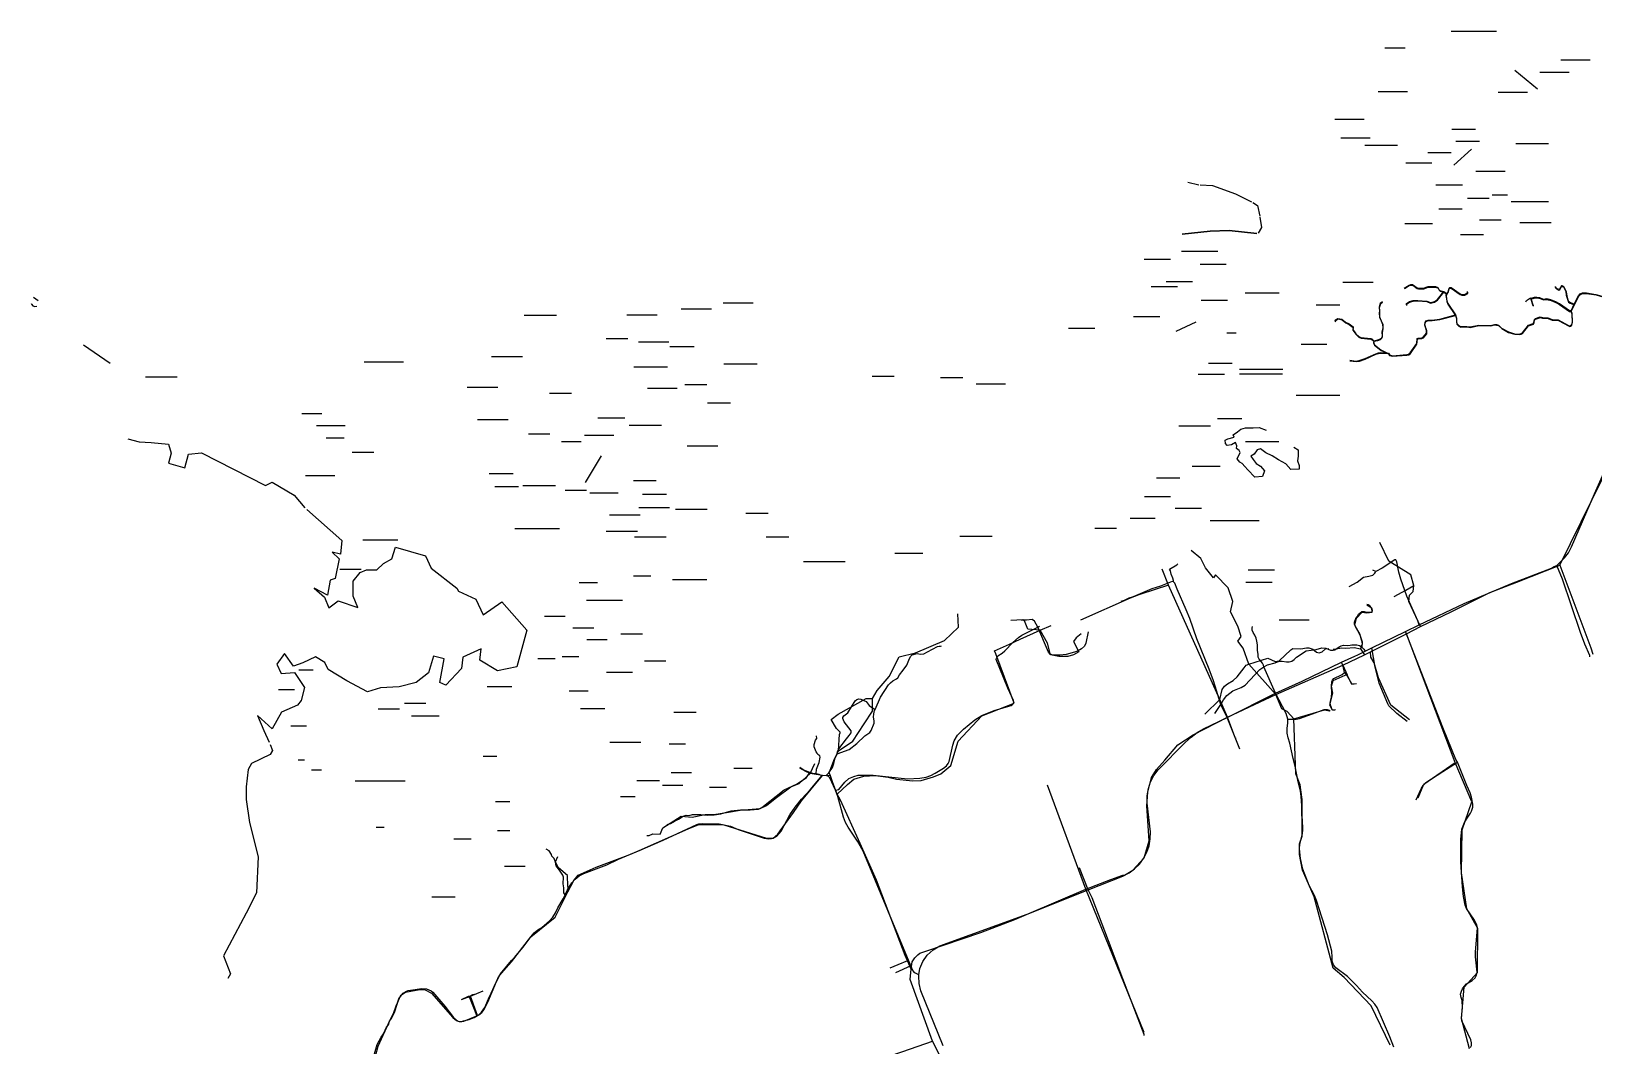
# Model space of a CAD drawing. Extents: x 705356 to 744726, y 4888607 to 4948520.
# Drawn here: x 721499 to 732440, y 4933198 to 4940304 of the extents above; entities that cross this region are included whole.
import ezdxf

# ---------------------------------------------------------------- set-up
doc = ezdxf.new("R2010")
doc.units = 0
doc.layers.add('Archive County', color=7, linetype='Continuous')
doc.layers.add('County Data', color=7, linetype='Continuous')

msp = doc.modelspace()

# ---------------------------------------------------------------- linework, layer by layer
at = {"layer": 'Archive County'}
for p, q in [((731442, 4940304), (731759, 4940304)), ((730976, 4940187), (731120, 4940187)), ((732210, 4940104), (732415, 4940104)), ((731887, 4940031), (732046, 4939901)), ((732062, 4940017), (732268, 4940017)), ((730930, 4939881), (731136, 4939881)), ((731770, 4939878), (731976, 4939878)), ((730627, 4939688), (730832, 4939688)), ((730669, 4939557), (730875, 4939557)), ((731445, 4939618), (731611, 4939618)), ((731475, 4939535), (731641, 4939535)), ((731894, 4939518), (732122, 4939518)), ((730838, 4939507), (731066, 4939507)), ((731278, 4939455), (731442, 4939455)), ((731460, 4939367), (731584, 4939477)), ((731124, 4939382), (731305, 4939382)), ((731614, 4939325), (731820, 4939325)), ((729598, 4939247), (729675, 4939229)), ((731335, 4939227), (731522, 4939227)), ((731555, 4939134), (731708, 4939134)), ((731835, 4939155), (731729, 4939155)), ((731861, 4939112), (732122, 4939112)), ((731354, 4939059), (731518, 4939059)), ((731791, 4938980), (731640, 4938980)), ((731118, 4938957), (731310, 4938957)), ((731506, 4938880), (731667, 4938880)), ((731923, 4938964), (732142, 4938964)), ((729553, 4938764), (729807, 4938764)), ((729292, 4938707), (729477, 4938707)), ((729683, 4938672), (729867, 4938672)), ((729446, 4938551), (729631, 4938551)), ((730682, 4938546), (730895, 4938546)), ((721514, 4938441), (721547, 4938419)), ((730000, 4938471), (730238, 4938471)), ((724951, 4938316), (725176, 4938316)), ((725881, 4938316), (725669, 4938316)), ((726261, 4938357), (726049, 4938357)), ((726555, 4938400), (726343, 4938400)), ((729692, 4938420), (729876, 4938420)), ((730496, 4938388), (730661, 4938388)), ((728761, 4938224), (728946, 4938224)), ((729217, 4938306), (729401, 4938306)), ((729517, 4938203), (729656, 4938269)), ((721865, 4938108), (722051, 4937980)), ((725676, 4938149), (725524, 4938149)), ((725964, 4938127), (725751, 4938127)), ((725970, 4938095), (726141, 4938095)), ((730392, 4938112), (730570, 4938112)), ((723829, 4937988), (724106, 4937988)), ((724722, 4938026), (724939, 4938026)), ((722298, 4937883), (722521, 4937883)), ((725953, 4937951), (725719, 4937951)), ((726348, 4937974), (726583, 4937974)), ((727542, 4937885), (727386, 4937885)), ((728022, 4937877), (727866, 4937877)), ((729670, 4937903), (729854, 4937903)), ((729907, 4937977), (729742, 4937977)), ((729959, 4937904), (730261, 4937904)), ((729960, 4937937), (730262, 4937937)), ((724550, 4937810), (724765, 4937810)), ((725127, 4937768), (725282, 4937768)), ((725813, 4937803), (726022, 4937803)), ((726076, 4937829), (726229, 4937829)), ((728115, 4937835), (728321, 4937835)), ((726396, 4937698), (726234, 4937698)), ((730356, 4937755), (730663, 4937755)), ((723534, 4937624), (723393, 4937624)), ((724624, 4937584), (724839, 4937584)), ((725465, 4937597), (725656, 4937597)), ((729805, 4937592), (729976, 4937592)), ((723496, 4937542), (723698, 4937542)), ((723691, 4937453), (723563, 4937453)), ((725129, 4937482), (724981, 4937482)), ((725372, 4937474), (725579, 4937474)), ((725911, 4937543), (725686, 4937543)), ((729756, 4937538), (729535, 4937538)), ((723746, 4937355), (723898, 4937355)), ((725349, 4937428), (725212, 4937428)), ((725379, 4937143), (725491, 4937329)), ((726306, 4937398), (726092, 4937398)), ((730002, 4937431), (730234, 4937431)), ((729627, 4937257), (729823, 4937257)), ((723625, 4937189), (723420, 4937189)), ((724706, 4937207), (724873, 4937207)), ((724910, 4937114), (724746, 4937114)), ((724942, 4937122), (725170, 4937122)), ((725875, 4937155), (725715, 4937155)), ((729542, 4937173), (729379, 4937173)), ((725386, 4937086), (725238, 4937086)), ((725609, 4937068), (725411, 4937068)), ((725946, 4937059), (725778, 4937059)), ((729293, 4937046), (729477, 4937046)), ((725763, 4936914), (725547, 4936914)), ((725967, 4936965), (725754, 4936965)), ((726231, 4936953), (726010, 4936953)), ((726660, 4936925), (726502, 4936925)), ((729509, 4936964), (729693, 4936964)), ((725197, 4936818), (724886, 4936818)), ((725743, 4936800), (725524, 4936800)), ((729099, 4936821), (728946, 4936821)), ((729368, 4936890), (729194, 4936890)), ((729754, 4936878), (730096, 4936878)), ((724065, 4936739), (723821, 4936739)), ((725944, 4936760), (725723, 4936760)), ((726803, 4936760), (726645, 4936760)), ((728000, 4936768), (728228, 4936768)), ((727198, 4936588), (726907, 4936588)), ((727743, 4936647), (727546, 4936647)), ((723659, 4936537), (723810, 4936537)), ((725837, 4936486), (725717, 4936486)), ((726230, 4936462), (725990, 4936462)), ((729462, 4936423), (729417, 4936537)), ((730020, 4936531), (730204, 4936531)), ((725336, 4936442), (725463, 4936442)), ((729822, 4935623), (729462, 4936423)), ((730003, 4936444), (730187, 4936444)), ((725386, 4936318), (725639, 4936318)), ((725093, 4936208), (725237, 4936208)), ((725292, 4936126), (725437, 4936126)), ((728564, 4936109), (728640, 4936141)), ((730237, 4936181), (730447, 4936181)), ((731128, 4936084), (731227, 4936134)), ((725389, 4936044), (725532, 4936044)), ((725778, 4936081), (725627, 4936081)), ((731469, 4935181), (731128, 4936084)), ((725047, 4935910), (725168, 4935910)), ((725217, 4935924), (725332, 4935924)), ((730682, 4935864), (730835, 4935935)), ((730807, 4935978), (730835, 4935935)), ((723373, 4935830), (723473, 4935830)), ((725709, 4935812), (725526, 4935812)), ((725942, 4935891), (725792, 4935891)), ((730214, 4935658), (730024, 4935871)), ((730214, 4935658), (730682, 4935864)), ((730682, 4935864), (730714, 4935795)), ((723229, 4935694), (723343, 4935694)), ((724864, 4935713), (724691, 4935713)), ((724112, 4935597), (724262, 4935597)), ((725265, 4935685), (725399, 4935685)), ((729875, 4935499), (729822, 4935623)), ((729875, 4935499), (730214, 4935658)), ((723929, 4935557), (724077, 4935557)), ((724161, 4935509), (724354, 4935509)), ((725344, 4935561), (725514, 4935561)), ((725998, 4935535), (726154, 4935535)), ((723316, 4935439), (723427, 4935439)), ((725550, 4935325), (725768, 4935325)), ((725965, 4935313), (726079, 4935313)), ((724664, 4935227), (724758, 4935227)), ((726419, 4935142), (726547, 4935142)), ((726952, 4935104), (726985, 4935176)), ((723766, 4935053), (724117, 4935053)), ((725740, 4935056), (725899, 4935056)), ((725980, 4935113), (726121, 4935113)), ((727095, 4935088), (727040, 4935091)), ((725624, 4934945), (725727, 4934945)), ((726366, 4935007), (726248, 4935007)), ((728884, 4934294), (728616, 4935023)), ((724749, 4934908), (724850, 4934908)), ((723915, 4934730), (723971, 4934730)), ((724763, 4934705), (724850, 4934705)), ((724457, 4934648), (724580, 4934648)), ((724813, 4934456), (724958, 4934456)), ((729291, 4933290), (728884, 4934294)), ((724303, 4934242), (724467, 4934242)), ((724512, 4933521), (724575, 4933546)), ((724624, 4933411), (724575, 4933546))]:
    msp.add_line(p, q, dxfattribs=at)
for points in [[(729684, 4939227), (729771, 4939224), (729931, 4939166), (730043, 4939110)], [(730052, 4939105), (730085, 4939083), (730101, 4939008)], [(730101, 4939002), (730113, 4938929), (730091, 4938890)], [(730080, 4938887), (729887, 4938909), (729753, 4938904), (729559, 4938882)], [(731114, 4938501), (731148, 4938522), (731160, 4938526), (731172, 4938525), (731204, 4938503), (731213, 4938500), (731249, 4938500), (731281, 4938512), (731333, 4938512), (731350, 4938505), (731357, 4938490), (731364, 4938484), (731390, 4938476)], [(731130, 4938383), (731130, 4938394), (731150, 4938407), (731176, 4938413), (731208, 4938415), (731272, 4938410), (731297, 4938400), (731325, 4938407), (731346, 4938421), (731390, 4938476)], [(731390, 4938476), (731410, 4938463)], [(731410, 4938463), (731406, 4938450), (731412, 4938411), (731418, 4938392), (731472, 4938313)], [(731410, 4938463), (731421, 4938474), (731428, 4938500), (731433, 4938505), (731442, 4938504), (731505, 4938460), (731517, 4938456), (731537, 4938456), (731558, 4938468), (731558, 4938476)], [(731965, 4938408), (731968, 4938417), (731996, 4938436), (732000, 4938427)], [(732000, 4938427), (732023, 4938435), (732043, 4938436), (732064, 4938433), (732089, 4938422), (732112, 4938426), (732141, 4938418), (732175, 4938404), (732201, 4938390), (732271, 4938341), (732282, 4938342)], [(732000, 4938427), (732014, 4938384), (732019, 4938380)], [(732169, 4938507), (732176, 4938507), (732181, 4938497), (732196, 4938491), (732202, 4938494), (732214, 4938516), (732220, 4938517), (732230, 4938513), (732247, 4938478), (732251, 4938448), (732264, 4938407), (732274, 4938399), (732304, 4938388)], [(732304, 4938388), (732334, 4938447), (732346, 4938461), (732362, 4938467), (732390, 4938468), (732456, 4938457), (732566, 4938426), (732580, 4938414), (732599, 4938385), (732627, 4938371), (732649, 4938369), (732680, 4938358), (732705, 4938357), (732733, 4938362), (732764, 4938373), (732820, 4938405), (732828, 4938416), (732843, 4938463), (732850, 4938507), (732858, 4938521)], [(730902, 4938132), (730929, 4938138), (730947, 4938145), (730957, 4938153), (730961, 4938164), (730960, 4938191), (730966, 4938222), (730965, 4938247), (730943, 4938298), (730941, 4938328), (730943, 4938341), (730940, 4938369), (730948, 4938397), (730961, 4938407)], [(730993, 4938048), (731003, 4938044), (731010, 4938033), (731031, 4938027), (731131, 4938035), (731144, 4938038), (731156, 4938047), (731201, 4938112), (731205, 4938148), (731212, 4938151), (731236, 4938152), (731247, 4938157), (731270, 4938184), (731270, 4938205), (731258, 4938246), (731260, 4938261), (731266, 4938271), (731281, 4938277), (731308, 4938277), (731363, 4938284), (731472, 4938313)], [(731472, 4938313), (731479, 4938291), (731479, 4938267), (731482, 4938253), (731496, 4938239), (731509, 4938232), (731553, 4938233), (731575, 4938229), (731636, 4938242), (731719, 4938240), (731745, 4938247), (731760, 4938246), (731773, 4938242), (731796, 4938221), (731844, 4938194), (731887, 4938181), (731917, 4938179), (731932, 4938182), (731941, 4938187), (731983, 4938241), (732017, 4938252), (732022, 4938262), (732026, 4938280), (732032, 4938288), (732066, 4938300), (732082, 4938295), (732120, 4938293), (732149, 4938281), (732192, 4938279), (732263, 4938240), (732272, 4938237), (732277, 4938238), (732287, 4938246), (732292, 4938265), (732289, 4938323), (732282, 4938342)], [(732282, 4938342), (732304, 4938388)], [(730633, 4938269), (730629, 4938273), (730632, 4938279), (730650, 4938289), (730678, 4938283), (730703, 4938262), (730728, 4938251), (730756, 4938229), (730754, 4938211), (730775, 4938181), (730796, 4938161), (730811, 4938155), (730879, 4938148), (730886, 4938145), (730902, 4938132)], [(730902, 4938132), (730898, 4938119), (730905, 4938104), (730951, 4938068), (730993, 4938048)], [(730733, 4937995), (730776, 4937990), (730799, 4937993), (730840, 4938007), (730915, 4938041), (730933, 4938047), (730950, 4938049), (730993, 4938048)], [(732196, 4936565), (732202, 4936565), (732575, 4937323), (732627, 4937413), (732679, 4937479), (733322, 4937743)], [(722175, 4937449), (722255, 4937428), (722338, 4937423), (722459, 4937412), (722479, 4937348), (722460, 4937278), (722573, 4937245), (722599, 4937341), (722690, 4937350), (723139, 4937122), (723185, 4937146), (723340, 4937054), (723415, 4936965)], [(723429, 4936953), (723674, 4936737), (723664, 4936642), (723607, 4936655), (723656, 4936608), (723628, 4936470), (723591, 4936459), (723573, 4936354), (723480, 4936402), (723552, 4936341), (723583, 4936265), (723648, 4936315), (723786, 4936267), (723754, 4936348), (723753, 4936453), (723802, 4936512), (723846, 4936532), (723918, 4936532), (723965, 4936577), (724023, 4936609), (724050, 4936691), (724259, 4936630), (724299, 4936544), (724479, 4936402), (724490, 4936382), (724613, 4936326), (724664, 4936216), (724795, 4936308), (724970, 4936109), (724900, 4935851), (724764, 4935823), (724641, 4935898), (724649, 4935977), (724521, 4935920), (724511, 4935841), (724401, 4935724), (724360, 4935742), (724390, 4935909), (724315, 4935927), (724281, 4935809), (724193, 4935742), (724075, 4935712), (723944, 4935706), (723853, 4935676), (723708, 4935753), (723579, 4935834), (723555, 4935883), (723488, 4935921), (723400, 4935880), (723334, 4935857), (723271, 4935945), (723219, 4935871), (723249, 4935805), (723343, 4935812), (723413, 4935708), (723389, 4935617), (723364, 4935583), (723250, 4935535), (723185, 4935418), (723083, 4935512), (723128, 4935406), (723164, 4935325)], [(731181, 4936421), (731158, 4936497), (731005, 4936593), (730942, 4936723)], [(730024, 4935871), (729984, 4935983), (729947, 4936032), (729972, 4936064), (729947, 4936138), (729896, 4936237), (729912, 4936310), (729881, 4936406), (729791, 4936497), (729777, 4936476), (729721, 4936545), (729688, 4936612), (729621, 4936666)], [(731227, 4936134), (731441, 4936237), (731712, 4936372), (731902, 4936444), (732202, 4936565)], [(732202, 4936565), (732419, 4935986), (732433, 4935941)], [(729462, 4936423), (729369, 4936394), (729255, 4936356), (729193, 4936332), (728846, 4936180)], [(731042, 4936345), (731123, 4936390), (731181, 4936421)], [(731227, 4936134), (731145, 4936309), (731150, 4936353), (731175, 4936379), (731181, 4936421)], [(730807, 4935978), (730819, 4935995), (730820, 4936024), (730805, 4936074), (730766, 4936144), (730778, 4936193), (730818, 4936236), (730850, 4936231), (730889, 4936235), (730887, 4936263), (730851, 4936285)], [(727390, 4935631), (727421, 4935686), (727505, 4935784), (727576, 4935923), (727691, 4935949), (727893, 4936037), (727992, 4936130), (727988, 4936223)], [(728564, 4936109), (728476, 4936117), (728453, 4936174), (728442, 4936181), (728358, 4936177)], [(727142, 4934961), (727214, 4935029), (727258, 4935065), (727329, 4935087), (727408, 4935090), (727446, 4935087), (727498, 4935079), (727558, 4935065), (727671, 4935053), (727730, 4935057), (727817, 4935081), (727868, 4935103), (727939, 4935160), (727989, 4935332), (728154, 4935509), (728382, 4935597), (728252, 4935942), (728243, 4935964), (728348, 4936012), (728424, 4936046), (728564, 4936109)], [(728850, 4936084), (728815, 4936056), (728798, 4936030), (728834, 4935958), (728797, 4935937), (728758, 4935925), (728694, 4935925), (728637, 4935936), (728615, 4936018), (728564, 4936109)], [(730876, 4935958), (731128, 4936084)], [(730024, 4935871), (730158, 4935913), (730209, 4935890), (730237, 4935894), (730319, 4935970), (730333, 4935980), (730389, 4935979), (730429, 4935986), (730445, 4935984), (730472, 4935975), (730498, 4935955), (730518, 4935949), (730539, 4935958), (730561, 4935977), (730586, 4935981)], [(730616, 4935976), (730620, 4935976), (730676, 4935984), (730703, 4935982), (730763, 4935988), (730807, 4935978)], [(730835, 4935935), (730849, 4935942), (730876, 4935958)], [(731149, 4935480), (731019, 4935584), (730933, 4935774), (730902, 4935881), (730879, 4935919), (730876, 4935958)], [(729822, 4935623), (729839, 4935693), (729854, 4935716), (729876, 4935732), (729915, 4935756), (729944, 4935782), (729992, 4935846), (730005, 4935863), (730024, 4935871)], [(730629, 4935550), (730610, 4935548), (730591, 4935584), (730612, 4935668), (730604, 4935716), (730615, 4935757), (730699, 4935794), (730714, 4935795)], [(730779, 4935732), (730746, 4935728), (730714, 4935795)], [(727152, 4935263), (727159, 4935381), (727160, 4935383), (727161, 4935385), (727162, 4935388), (727162, 4935390), (727162, 4935393), (727162, 4935395), (727161, 4935397), (727159, 4935399), (727157, 4935402), (727138, 4935420), (727100, 4935483), (727148, 4935521), (727345, 4935631), (727390, 4935631)], [(727152, 4935263), (727251, 4935331), (727330, 4935454), (727390, 4935542), (727390, 4935631)], [(729716, 4935521), (729822, 4935623)], [(730339, 4935489), (730294, 4935539), (730255, 4935558), (730214, 4935658)], [(728884, 4934294), (729059, 4934362), (729143, 4934393), (729154, 4934393), (729212, 4934429), (729292, 4934515), (729327, 4934634), (729311, 4934878), (729318, 4934974), (729343, 4935076), (729378, 4935132), (729437, 4935198), (729528, 4935305), (729635, 4935375), (729875, 4935499)], [(729931, 4935355), (729932, 4935351), (729875, 4935499)], [(730339, 4935489), (730554, 4935550), (730589, 4935545)], [(731015, 4933201), (730881, 4933477), (730692, 4933677), (730616, 4933742), (730483, 4934242), (730400, 4934429), (730379, 4934537), (730379, 4934612), (730399, 4934667), (730397, 4934922), (730385, 4935025), (730353, 4935102), (730352, 4935166), (730339, 4935489)], [(723171, 4935309), (723188, 4935267), (723171, 4935237), (723041, 4935174), (723017, 4935132), (723003, 4935011), (723003, 4934922), (723028, 4934761), (723088, 4934522), (723076, 4934270), (723004, 4934126), (722844, 4933829), (722893, 4933701), (722876, 4933668)], [(727095, 4935088), (727086, 4935109), (727124, 4935207), (727152, 4935263)], [(726952, 4935104), (726922, 4935120), (726880, 4935143)], [(731211, 4934934), (731251, 4935031), (731469, 4935181)], [(731571, 4933177), (731515, 4933389), (731533, 4933609), (731625, 4933710), (731628, 4934019), (731551, 4934156), (731514, 4934410), (731518, 4934711), (731587, 4934906), (731469, 4935181)], [(725256, 4934277), (725297, 4934356), (725328, 4934392), (725454, 4934449), (725679, 4934532), (725755, 4934565), (726099, 4934718), (726169, 4934745), (726221, 4934747), (726348, 4934746), (726647, 4934651), (726695, 4934653), (726727, 4934679), (726744, 4934704), (726837, 4934831), (726892, 4934913), (727040, 4935091)], [(725810, 4934671), (725825, 4934670), (725851, 4934683), (725902, 4934679), (725922, 4934725), (726050, 4934806), (726127, 4934800), (726218, 4934818), (726279, 4934817), (726381, 4934835), (726463, 4934849), (726602, 4934860), (726647, 4934880), (726718, 4934936), (726817, 4935011), (726875, 4935036), (726952, 4935104)], [(727040, 4935091), (726980, 4935101), (726952, 4935104)], [(727142, 4934961), (727112, 4935040), (727095, 4935088)], [(727635, 4933794), (727619, 4933831), (727417, 4934357), (727302, 4934614), (727166, 4934918), (727142, 4934961)], [(725256, 4934277), (725258, 4934308), (725256, 4934316), (725253, 4934391), (725190, 4934444), (725170, 4934486), (725186, 4934524)], [(724624, 4933411), (724636, 4933417), (724651, 4933434), (724675, 4933466), (724701, 4933526), (724719, 4933566), (724740, 4933612), (724756, 4933647), (724767, 4933669), (724781, 4933693), (724808, 4933726), (724861, 4933785), (724997, 4933960), (725168, 4934099), (725256, 4934277)], [(727660, 4933734), (727668, 4933787), (727687, 4933813), (727708, 4933835), (727720, 4933847), (727763, 4933861), (728149, 4933991), (728386, 4934082), (728483, 4934125), (728884, 4934294)], [(727635, 4933794), (727566, 4933764), (727511, 4933742)], [(727660, 4933734), (727635, 4933794)], [(727809, 4933230), (727653, 4933661), (727660, 4933734)], [(723912, 4933134), (723927, 4933196), (724001, 4933355), (724037, 4933431), (724054, 4933478), (724086, 4933553), (724119, 4933573), (724220, 4933593), (724258, 4933590), (724302, 4933566), (724451, 4933396), (724477, 4933374), (724496, 4933367), (724511, 4933369), (724525, 4933372), (724565, 4933383), (724601, 4933395), (724624, 4933411)], [(724575, 4933546), (724619, 4933564), (724664, 4933582)], [(726707, 4932381), (726737, 4932462), (726758, 4932511), (726787, 4932571), (726824, 4932617), (726956, 4932694), (726969, 4932700), (726970, 4932701), (727023, 4932720), (727079, 4932754), (727155, 4932839), (727179, 4932923), (727189, 4932952), (727197, 4933020), (727603, 4933157), (727809, 4933230)], [(728365, 4932006), (728089, 4932677), (727809, 4933230)]]:
    msp.add_lwpolyline(points, dxfattribs=at)
at = {"layer": 'County Data'}
for p, q in [((731442, 4940304), (731759, 4940304)), ((730976, 4940187), (731120, 4940187)), ((732210, 4940104), (732415, 4940104)), ((731887, 4940031), (732046, 4939901)), ((732062, 4940017), (732268, 4940017)), ((730930, 4939881), (731136, 4939881)), ((731770, 4939878), (731976, 4939878)), ((730627, 4939688), (730832, 4939688)), ((730669, 4939557), (730875, 4939557)), ((731445, 4939618), (731611, 4939618)), ((731475, 4939535), (731641, 4939535)), ((731894, 4939518), (732122, 4939518)), ((730838, 4939507), (731066, 4939507)), ((731278, 4939455), (731442, 4939455)), ((731460, 4939367), (731584, 4939477)), ((731124, 4939382), (731305, 4939382)), ((731614, 4939325), (731820, 4939325)), ((731335, 4939227), (731522, 4939227)), ((731555, 4939134), (731708, 4939134)), ((731835, 4939155), (731729, 4939155)), ((731861, 4939112), (732122, 4939112)), ((731354, 4939059), (731518, 4939059)), ((731791, 4938980), (731640, 4938980)), ((731118, 4938957), (731310, 4938957)), ((731506, 4938880), (731667, 4938880)), ((731923, 4938964), (732142, 4938964)), ((729553, 4938764), (729807, 4938764)), ((729292, 4938707), (729477, 4938707)), ((729683, 4938672), (729867, 4938672)), ((730682, 4938546), (730895, 4938546)), ((729340, 4938516), (729525, 4938516)), ((730000, 4938471), (730238, 4938471)), ((724951, 4938316), (725176, 4938316)), ((725881, 4938316), (725669, 4938316)), ((726261, 4938357), (726049, 4938357)), ((726555, 4938400), (726343, 4938400)), ((730496, 4938388), (730661, 4938388)), ((728761, 4938224), (728946, 4938224)), ((729217, 4938306), (729401, 4938306)), ((729517, 4938203), (729656, 4938269)), ((721865, 4938108), (722051, 4937980)), ((725676, 4938149), (725524, 4938149)), ((725964, 4938127), (725751, 4938127)), ((725970, 4938095), (726141, 4938095)), ((729870, 4938192), (729936, 4938192)), ((730392, 4938112), (730570, 4938112)), ((723829, 4937988), (724106, 4937988)), ((724722, 4938026), (724939, 4938026)), ((722298, 4937883), (722521, 4937883)), ((725953, 4937951), (725719, 4937951)), ((726348, 4937974), (726583, 4937974)), ((727542, 4937885), (727386, 4937885)), ((728022, 4937877), (727866, 4937877)), ((729670, 4937903), (729854, 4937903)), ((729907, 4937977), (729742, 4937977)), ((729959, 4937904), (730261, 4937904)), ((729960, 4937937), (730262, 4937937)), ((724550, 4937810), (724765, 4937810)), ((725127, 4937768), (725282, 4937768)), ((725813, 4937803), (726022, 4937803)), ((726076, 4937829), (726229, 4937829)), ((728115, 4937835), (728321, 4937835)), ((726396, 4937698), (726234, 4937698)), ((730356, 4937755), (730663, 4937755)), ((723534, 4937624), (723393, 4937624)), ((724624, 4937584), (724839, 4937584)), ((725465, 4937597), (725656, 4937597)), ((729805, 4937592), (729976, 4937592)), ((723496, 4937542), (723698, 4937542)), ((723691, 4937453), (723563, 4937453)), ((725129, 4937482), (724981, 4937482)), ((725372, 4937474), (725579, 4937474)), ((725911, 4937543), (725686, 4937543)), ((729756, 4937538), (729535, 4937538)), ((723746, 4937355), (723898, 4937355)), ((725349, 4937428), (725212, 4937428)), ((725379, 4937143), (725491, 4937329)), ((726306, 4937398), (726092, 4937398)), ((729627, 4937257), (729823, 4937257)), ((723625, 4937189), (723420, 4937189)), ((724706, 4937207), (724873, 4937207)), ((724910, 4937114), (724746, 4937114)), ((724942, 4937122), (725170, 4937122)), ((725875, 4937155), (725715, 4937155)), ((729542, 4937173), (729379, 4937173)), ((725386, 4937086), (725238, 4937086)), ((725609, 4937068), (725411, 4937068)), ((725946, 4937059), (725778, 4937059)), ((729293, 4937046), (729477, 4937046)), ((725763, 4936914), (725547, 4936914)), ((725967, 4936965), (725754, 4936965)), ((726231, 4936953), (726010, 4936953)), ((726660, 4936925), (726502, 4936925)), ((729509, 4936964), (729693, 4936964)), ((725197, 4936818), (724886, 4936818)), ((725743, 4936800), (725524, 4936800)), ((729099, 4936821), (728946, 4936821)), ((729368, 4936890), (729194, 4936890)), ((729754, 4936878), (730096, 4936878)), ((724065, 4936739), (723821, 4936739)), ((725944, 4936760), (725723, 4936760)), ((726803, 4936760), (726645, 4936760)), ((728000, 4936768), (728228, 4936768)), ((727198, 4936588), (726907, 4936588)), ((727743, 4936647), (727546, 4936647)), ((723659, 4936537), (723810, 4936537)), ((725837, 4936486), (725717, 4936486)), ((726230, 4936462), (725990, 4936462)), ((730020, 4936531), (730204, 4936531)), ((725336, 4936442), (725463, 4936442)), ((730003, 4936444), (730187, 4936444)), ((725386, 4936318), (725639, 4936318)), ((725093, 4936208), (725237, 4936208)), ((725292, 4936126), (725437, 4936126)), ((730237, 4936181), (730447, 4936181)), ((725389, 4936044), (725532, 4936044)), ((725778, 4936081), (725627, 4936081)), ((725047, 4935910), (725168, 4935910)), ((725217, 4935924), (725332, 4935924)), ((723373, 4935830), (723473, 4935830)), ((725709, 4935812), (725526, 4935812)), ((725942, 4935891), (725792, 4935891)), ((723229, 4935694), (723343, 4935694)), ((724864, 4935713), (724691, 4935713)), ((724112, 4935597), (724262, 4935597)), ((725265, 4935685), (725399, 4935685)), ((723929, 4935557), (724077, 4935557)), ((724161, 4935509), (724354, 4935509)), ((725344, 4935561), (725514, 4935561)), ((725998, 4935535), (726154, 4935535)), ((723316, 4935439), (723427, 4935439)), ((725550, 4935325), (725768, 4935325)), ((725965, 4935313), (726079, 4935313)), ((723368, 4935200), (723413, 4935200)), ((724664, 4935227), (724758, 4935227)), ((726419, 4935142), (726547, 4935142)), ((723462, 4935131), (723532, 4935131)), ((723766, 4935053), (724117, 4935053)), ((725740, 4935056), (725899, 4935056)), ((725624, 4934945), (725727, 4934945)), ((725920, 4935024), (726061, 4935023)), ((726366, 4935007), (726248, 4935007)), ((724749, 4934908), (724850, 4934908)), ((723915, 4934730), (723971, 4934730)), ((723915, 4934730), (723971, 4934730)), ((724763, 4934705), (724850, 4934705)), ((724457, 4934648), (724580, 4934648)), ((724813, 4934456), (724958, 4934456)), ((724303, 4934242), (724467, 4934242)), ((724512, 4933521), (724561, 4933546))]:
    msp.add_line(p, q, dxfattribs=at)
for points in [[(729598, 4939247), (729675, 4939229)], [(729684, 4939227), (729771, 4939224), (729931, 4939166), (730043, 4939110)], [(730052, 4939105), (730085, 4939083), (730101, 4939008)], [(730101, 4939002), (730113, 4938929), (730091, 4938890)], [(729559, 4938882), (729753, 4938904), (729887, 4938909), (730080, 4938887)], [(731113, 4938505), (731147, 4938526), (731159, 4938530), (731171, 4938529), (731203, 4938507), (731212, 4938504), (731248, 4938504), (731280, 4938516), (731332, 4938516), (731349, 4938509), (731356, 4938494), (731363, 4938488), (731389, 4938480)], [(731129, 4938387), (731129, 4938398), (731149, 4938411), (731175, 4938417), (731207, 4938419), (731271, 4938414), (731296, 4938404), (731324, 4938411), (731345, 4938425), (731389, 4938480)], [(731389, 4938480), (731409, 4938467)], [(731409, 4938467), (731405, 4938454), (731411, 4938415), (731417, 4938396), (731471, 4938317)], [(731409, 4938467), (731420, 4938478), (731427, 4938504), (731432, 4938509), (731441, 4938508), (731504, 4938464), (731516, 4938460), (731536, 4938460), (731557, 4938472), (731557, 4938480)], [(732281, 4938346), (732270, 4938345), (732200, 4938394), (732174, 4938408), (732140, 4938422), (732111, 4938430), (732088, 4938426), (732063, 4938437), (732042, 4938440), (732022, 4938439), (731999, 4938431), (732013, 4938388), (732018, 4938384)], [(732303, 4938392), (732273, 4938403), (732263, 4938411), (732250, 4938452), (732246, 4938482), (732229, 4938517), (732219, 4938521), (732213, 4938520), (732201, 4938498), (732195, 4938495), (732180, 4938501), (732175, 4938511), (732168, 4938511)], [(732303, 4938392), (732333, 4938451), (732345, 4938465), (732361, 4938471), (732389, 4938472), (732455, 4938461), (732565, 4938430), (732579, 4938418), (732598, 4938389), (732626, 4938375), (732648, 4938373), (732679, 4938362), (732704, 4938361), (732732, 4938366), (732763, 4938377), (732819, 4938409), (732827, 4938420), (732842, 4938467), (732849, 4938511), (732857, 4938525)], [(721499, 4938398), (721500, 4938393), (721510, 4938381), (721523, 4938377), (721538, 4938379)], [(730901, 4938136), (730928, 4938142), (730946, 4938149), (730956, 4938157), (730960, 4938168), (730959, 4938195), (730965, 4938226), (730964, 4938251), (730942, 4938302), (730940, 4938332), (730942, 4938345), (730939, 4938373), (730947, 4938401), (730960, 4938411)], [(730992, 4938052), (731002, 4938048), (731009, 4938037), (731030, 4938031), (731130, 4938039), (731143, 4938042), (731155, 4938051), (731200, 4938116), (731204, 4938152), (731211, 4938155), (731235, 4938156), (731246, 4938161), (731269, 4938188), (731269, 4938209), (731257, 4938250), (731259, 4938265), (731265, 4938275), (731280, 4938281), (731307, 4938281), (731362, 4938288), (731471, 4938317)], [(731471, 4938317), (731478, 4938295), (731478, 4938271), (731481, 4938257), (731495, 4938243), (731508, 4938236), (731552, 4938237), (731574, 4938233), (731635, 4938246), (731718, 4938244), (731744, 4938251), (731759, 4938250), (731772, 4938246), (731795, 4938225), (731843, 4938198), (731886, 4938185), (731916, 4938183), (731931, 4938186), (731940, 4938191), (731982, 4938245), (732016, 4938256), (732021, 4938266), (732025, 4938284), (732031, 4938292), (732065, 4938304), (732081, 4938299), (732119, 4938297), (732148, 4938285), (732191, 4938283), (732262, 4938244), (732271, 4938241), (732276, 4938242), (732286, 4938250), (732291, 4938269), (732288, 4938327), (732281, 4938346)], [(732281, 4938346), (732303, 4938392)], [(730632, 4938273), (730628, 4938277), (730631, 4938283), (730649, 4938293), (730677, 4938287), (730702, 4938266), (730727, 4938255), (730755, 4938233), (730753, 4938215), (730774, 4938185), (730795, 4938165), (730810, 4938159), (730878, 4938152), (730885, 4938149), (730901, 4938136)], [(730901, 4938136), (730897, 4938123), (730904, 4938108), (730950, 4938072), (730992, 4938052)], [(730732, 4937999), (730775, 4937994), (730798, 4937997), (730839, 4938011), (730914, 4938045), (730932, 4938051), (730949, 4938053), (730992, 4938052)], [(732181, 4936561), (732236, 4936615), (732263, 4936650), (732285, 4936692), (732446, 4937063), (732570, 4937341), (732592, 4937382), (732617, 4937418), (732648, 4937448), (732682, 4937473), (732717, 4937493), (733264, 4937725), (733321, 4937747)], [(722175, 4937449), (722255, 4937428), (722338, 4937423), (722459, 4937412), (722479, 4937348), (722460, 4937278), (722573, 4937245), (722599, 4937341), (722690, 4937350), (723139, 4937122), (723185, 4937146), (723340, 4937054), (723415, 4936965)], [(730340, 4937391), (730370, 4937372), (730369, 4937328), (730369, 4937328), (730366, 4937294), (730378, 4937263), (730377, 4937236), (730318, 4937234), (730284, 4937273), (730233, 4937302), (730187, 4937329), (730144, 4937352), (730107, 4937378), (730084, 4937371), (730061, 4937342), (730038, 4937327), (730054, 4937304), (730076, 4937276), (730106, 4937257), (730135, 4937225), (730120, 4937185), (730066, 4937181), (730017, 4937231), (729996, 4937256), (729978, 4937277), (729961, 4937286), (729942, 4937309), (729963, 4937354), (729957, 4937367), (729939, 4937381), (729940, 4937400), (729932, 4937424), (729903, 4937406), (729873, 4937402), (729861, 4937416), (729859, 4937439), (729877, 4937450), (729923, 4937460), (729914, 4937476), (729946, 4937499), (729969, 4937516), (730001, 4937525), (730056, 4937526), (730098, 4937528), (730146, 4937510)], [(723429, 4936953), (723674, 4936737), (723664, 4936642), (723607, 4936655), (723656, 4936608), (723628, 4936470), (723591, 4936459), (723573, 4936354), (723480, 4936402), (723552, 4936341), (723583, 4936265), (723648, 4936315), (723786, 4936267), (723754, 4936348), (723753, 4936453), (723802, 4936512), (723846, 4936532), (723918, 4936532), (723965, 4936577), (724023, 4936609), (724050, 4936691), (724259, 4936630), (724299, 4936544), (724479, 4936402), (724490, 4936382), (724613, 4936326), (724664, 4936216), (724795, 4936308), (724970, 4936109), (724900, 4935851), (724764, 4935823), (724641, 4935898), (724649, 4935977), (724521, 4935920), (724511, 4935841), (724401, 4935724), (724360, 4935742), (724390, 4935909), (724315, 4935927), (724281, 4935809), (724193, 4935742), (724075, 4935712), (723944, 4935706), (723853, 4935676), (723708, 4935753), (723579, 4935834), (723555, 4935883), (723488, 4935921), (723400, 4935880), (723334, 4935857), (723271, 4935945), (723219, 4935871), (723249, 4935805), (723343, 4935812), (723413, 4935708), (723389, 4935617), (723364, 4935583), (723250, 4935535), (723185, 4935418), (723083, 4935512), (723128, 4935406), (723164, 4935325)], [(729497, 4936448), (729497, 4936456), (729493, 4936474), (729482, 4936502), (729475, 4936524), (729469, 4936536), (729521, 4936567), (729528, 4936573)], [(731218, 4936146), (731208, 4936174), (731130, 4936348), (731088, 4936465), (731074, 4936516), (731061, 4936588), (731054, 4936601), (731047, 4936601), (730959, 4936544), (730914, 4936519)], [(730728, 4936415), (730784, 4936446), (730827, 4936481), (730864, 4936486), (730892, 4936495), (730908, 4936509), (730914, 4936519)], [(730914, 4936519), (730892, 4936528)], [(731218, 4936146), (731533, 4936295), (731864, 4936435), (732143, 4936544), (732163, 4936555), (732181, 4936561)], [(732413, 4935922), (732413, 4935931), (732378, 4936012), (732348, 4936092), (732222, 4936467), (732181, 4936561)], [(729497, 4936448), (729497, 4936448), (729487, 4936449), (729407, 4936417), (729346, 4936398), (729215, 4936342), (729184, 4936332), (729152, 4936317), (729128, 4936310)], [(729829, 4935588), (729777, 4935753), (729747, 4935835), (729660, 4936048), (729611, 4936190), (729587, 4936251), (729522, 4936396), (729506, 4936439), (729497, 4936448)], [(730812, 4935995), (730820, 4936010), (730819, 4936028), (730811, 4936048), (730804, 4936078), (730796, 4936095), (730771, 4936134), (730765, 4936148), (730765, 4936165), (730777, 4936197), (730788, 4936210), (730792, 4936220), (730817, 4936240), (730832, 4936240), (730849, 4936235), (730881, 4936235), (730888, 4936239), (730891, 4936246), (730888, 4936258), (730872, 4936279), (730860, 4936287), (730850, 4936289)], [(727130, 4934989), (727143, 4934990), (727153, 4934994), (727196, 4935044), (727223, 4935069), (727258, 4935085), (727290, 4935094), (727394, 4935094), (727634, 4935068), (727721, 4935072), (727765, 4935080), (727797, 4935091), (727829, 4935107), (727886, 4935143), (727907, 4935159), (727920, 4935174), (727927, 4935188), (727953, 4935304), (727962, 4935333), (727985, 4935374), (728027, 4935416), (728107, 4935482), (728154, 4935512), (728242, 4935546), (728344, 4935577), (728360, 4935582), (728372, 4935590), (728378, 4935604), (728376, 4935616), (728337, 4935703), (728256, 4935903), (728257, 4935913), (728267, 4935930), (728297, 4935948), (728317, 4935964), (728372, 4936022), (728411, 4936057), (728434, 4936073), (728548, 4936131)], [(728548, 4936131), (728525, 4936172), (728508, 4936184), (728467, 4936180), (728430, 4936178)], [(728548, 4936131), (728558, 4936137)], [(728899, 4936098), (728883, 4936018), (728873, 4935996), (728852, 4935977), (728825, 4935962), (728805, 4935954), (728745, 4935939), (728701, 4935933), (728653, 4935933), (728634, 4935940), (728623, 4935955), (728548, 4936131)], [(730129, 4935852), (730127, 4935863), (730121, 4935877), (730111, 4935890), (730098, 4935905), (730091, 4935919), (730089, 4935940), (730086, 4935967), (730086, 4935986), (730085, 4936007), (730081, 4936031), (730076, 4936053), (730066, 4936073), (730056, 4936092), (730048, 4936108), (730047, 4936124), (730051, 4936134)], [(731122, 4936099), (731218, 4936146)], [(730885, 4935984), (731122, 4936099)], [(731485, 4935185), (731475, 4935202), (731384, 4935427), (731122, 4936099)], [(727407, 4935553), (727446, 4935639), (727502, 4935725), (727516, 4935741), (727533, 4935754), (727558, 4935768), (727566, 4935776), (727578, 4935796), (727605, 4935828), (727631, 4935864), (727643, 4935899), (727656, 4935925), (727668, 4935935), (727694, 4935944), (727703, 4935945), (727725, 4935941), (727748, 4935944), (727775, 4935956), (727845, 4935995), (727856, 4935998), (727866, 4935996), (727872, 4935999)], [(730129, 4935852), (730156, 4935866), (730209, 4935880), (730236, 4935891), (730257, 4935892), (730288, 4935886), (730307, 4935887), (730325, 4935892), (730342, 4935903), (730359, 4935920), (730426, 4935965), (730496, 4935973), (730535, 4935984), (730564, 4935982), (730597, 4935968), (730615, 4935968), (730627, 4935972), (730657, 4935993), (730672, 4936000), (730688, 4936003), (730717, 4936002), (730735, 4936004), (730747, 4936007)], [(730673, 4935884), (730766, 4935927), (730789, 4935937), (730839, 4935961)], [(730747, 4936007), (730782, 4936007), (730799, 4936002), (730812, 4935995)], [(730812, 4935995), (730831, 4935976), (730839, 4935961)], [(730839, 4935961), (730885, 4935984)], [(731134, 4935470), (731062, 4935525), (731006, 4935580), (730999, 4935592), (730937, 4935737), (730910, 4935850), (730885, 4935984)], [(729829, 4935588), (729847, 4935621), (729870, 4935651), (729913, 4935683), (729970, 4935707), (729998, 4935723), (730102, 4935834), (730129, 4935852)], [(730211, 4935667), (730129, 4935852)], [(730211, 4935667), (730397, 4935752), (730673, 4935884)], [(730628, 4935554), (730627, 4935549), (730613, 4935549), (730609, 4935552), (730598, 4935580), (730595, 4935597), (730596, 4935612), (730604, 4935638), (730607, 4935675), (730603, 4935715), (730607, 4935750), (730610, 4935759), (730620, 4935771), (730679, 4935798), (730694, 4935812)], [(730694, 4935812), (730685, 4935857), (730673, 4935884)], [(730778, 4935732), (730763, 4935731), (730747, 4935734), (730712, 4935794), (730702, 4935807), (730694, 4935812)], [(727141, 4935243), (727144, 4935260), (727153, 4935278), (727207, 4935348), (727227, 4935370), (727239, 4935389), (727240, 4935404), (727192, 4935467), (727181, 4935491), (727181, 4935497), (727189, 4935508), (727217, 4935531), (727269, 4935614), (727280, 4935624), (727294, 4935628), (727307, 4935625), (727345, 4935609), (727365, 4935582), (727389, 4935564), (727407, 4935553)], [(729787, 4935525), (729829, 4935588)], [(729873, 4935497), (729829, 4935588)], [(729873, 4935497), (730211, 4935667)], [(730297, 4935486), (730285, 4935525), (730211, 4935667)], [(727141, 4935243), (727225, 4935274), (727280, 4935315), (727335, 4935369), (727370, 4935393), (727381, 4935407), (727402, 4935457), (727402, 4935475), (727396, 4935499), (727398, 4935524), (727404, 4935547), (727407, 4935553)], [(728900, 4934291), (729143, 4934387), (729186, 4934409), (729225, 4934437), (729259, 4934471), (729288, 4934510), (729311, 4934553), (729326, 4934599), (729334, 4934647), (729335, 4934696), (729312, 4934898), (729313, 4934949), (729321, 4934999), (729336, 4935047), (729359, 4935092), (729389, 4935131), (729579, 4935322), (729620, 4935359), (729662, 4935391), (729707, 4935417), (729873, 4935497)], [(729961, 4935275), (729873, 4935497)], [(731041, 4933188), (731013, 4933260), (730923, 4933465), (730907, 4933489), (730885, 4933513), (730820, 4933573), (730779, 4933619), (730715, 4933682), (730635, 4933743), (730618, 4933765), (730609, 4933791), (730609, 4933819), (730605, 4933861), (730576, 4933974), (730499, 4934216), (730485, 4934251), (730448, 4934320), (730403, 4934434), (730386, 4934509), (730379, 4934579), (730381, 4934611), (730401, 4934683), (730403, 4934712), (730400, 4934780), (730396, 4934812), (730396, 4934879), (730392, 4934943), (730386, 4934982), (730368, 4935059), (730349, 4935157), (730334, 4935210), (730312, 4935317), (730301, 4935354), (730294, 4935388), (730292, 4935421), (730297, 4935460), (730297, 4935486)], [(730297, 4935486), (730355, 4935486), (730380, 4935491), (730471, 4935522), (730553, 4935554), (730574, 4935553), (730588, 4935549), (730594, 4935543)], [(726994, 4935103), (726997, 4935135), (727016, 4935182), (727024, 4935220), (727020, 4935229), (727006, 4935238), (727003, 4935247), (726996, 4935256), (726982, 4935291), (726982, 4935308), (726991, 4935339), (727000, 4935350), (726997, 4935369)], [(723171, 4935309), (723188, 4935267), (723171, 4935237), (723041, 4935174), (723017, 4935132), (723003, 4935011), (723003, 4934922), (723028, 4934761), (723088, 4934522), (723076, 4934270), (723004, 4934126), (722844, 4933829), (722893, 4933701), (722876, 4933668)], [(726951, 4935111), (726904, 4935130), (726880, 4935146)], [(727064, 4935092), (727083, 4935109), (727109, 4935148), (727118, 4935174), (727127, 4935212), (727141, 4935243)], [(731197, 4934920), (731231, 4934998), (731245, 4935022), (731265, 4935042), (731382, 4935120), (731485, 4935185)], [(731576, 4933185), (731583, 4933200), (731585, 4933219), (731579, 4933240), (731516, 4933372), (731514, 4933393), (731522, 4933463), (731519, 4933514), (731511, 4933537), (731508, 4933560), (731513, 4933580), (731521, 4933597), (731532, 4933613), (731550, 4933631), (731588, 4933656), (731609, 4933674), (731620, 4933693), (731624, 4933714), (731613, 4933820), (731612, 4933853), (731627, 4934023), (731620, 4934050), (731606, 4934077), (731550, 4934160), (731540, 4934183), (731529, 4934243), (731521, 4934312), (731513, 4934414), (731510, 4934486), (731510, 4934642), (731517, 4934715), (731535, 4934761), (731549, 4934786), (731577, 4934826), (731585, 4934842), (731594, 4934870), (731594, 4934891), (731584, 4934940), (731574, 4934970), (731551, 4935020), (731485, 4935185)], [(725237, 4934255), (725254, 4934291), (725283, 4934340), (725307, 4934366), (725335, 4934388), (725367, 4934404), (725528, 4934466), (725610, 4934505), (725762, 4934568), (725924, 4934639), (726159, 4934748), (726174, 4934752), (726202, 4934755), (726315, 4934752), (726396, 4934735), (726449, 4934713), (726631, 4934651), (726661, 4934647), (726683, 4934650), (726704, 4934657), (726720, 4934667), (726750, 4934700), (726811, 4934815), (726847, 4934870), (726892, 4934925), (726953, 4934991), (727035, 4935088)], [(725952, 4934747), (725974, 4934754), (726002, 4934771), (726031, 4934784), (726064, 4934806), (726084, 4934813), (726105, 4934810), (726128, 4934817), (726188, 4934818), (726231, 4934813), (726281, 4934816), (726328, 4934823), (726399, 4934844), (726466, 4934851), (726532, 4934850), (726591, 4934856), (726614, 4934867), (726771, 4934991), (726858, 4935031), (726912, 4935065), (726927, 4935078), (726951, 4935111)], [(726994, 4935103), (726972, 4935105), (726951, 4935111)], [(727035, 4935088), (727016, 4935097), (726994, 4935103)], [(727064, 4935092), (727035, 4935088)], [(727130, 4934989), (727091, 4935075), (727082, 4935084), (727064, 4935092)], [(727659, 4933757), (727325, 4934562), (727285, 4934631), (727220, 4934729), (727201, 4934762), (727186, 4934799), (727146, 4934943), (727130, 4934989)], [(725237, 4934255), (725227, 4934270), (725227, 4934304), (725224, 4934332), (725225, 4934378), (725222, 4934392), (725203, 4934422), (725174, 4934459), (725170, 4934485), (725160, 4934509), (725145, 4934526), (725142, 4934537), (725125, 4934563), (725105, 4934575)], [(728900, 4934291), (728839, 4934445)], [(727715, 4933695), (727721, 4933738), (727741, 4933789), (727773, 4933833), (727814, 4933871), (727862, 4933899), (728473, 4934119), (728900, 4934291)], [(729292, 4933271), (729292, 4933277), (729142, 4933666), (729043, 4933934), (728927, 4934233), (728900, 4934291)], [(724618, 4933408), (724633, 4933415), (724653, 4933432), (724670, 4933453), (724696, 4933503), (724757, 4933648), (724785, 4933702), (724862, 4933796), (724883, 4933817), (724943, 4933889), (724999, 4933964), (725021, 4933988), (725047, 4934011), (725073, 4934026), (725127, 4934074), (725150, 4934099), (725169, 4934130), (725185, 4934164), (725224, 4934228), (725237, 4934255)], [(727659, 4933757), (727550, 4933709)], [(727715, 4933695), (727686, 4933709), (727671, 4933725), (727659, 4933757)], [(727884, 4933198), (727729, 4933582), (727716, 4933633), (727713, 4933685), (727715, 4933695)], [(723897, 4933125), (723921, 4933207), (723949, 4933258), (723965, 4933281), (723986, 4933329), (724000, 4933345), (724007, 4933370), (724022, 4933388), (724044, 4933438), (724073, 4933527), (724091, 4933553), (724104, 4933566), (724126, 4933580), (724139, 4933585), (724233, 4933598), (724267, 4933596), (724299, 4933583), (724310, 4933574), (724394, 4933476), (724455, 4933395), (724473, 4933379), (724488, 4933370), (724513, 4933368), (724527, 4933371), (724618, 4933408)], [(724561, 4933546), (724571, 4933546), (724591, 4933557), (724612, 4933562)], [(724618, 4933408), (724608, 4933441), (724570, 4933534), (724561, 4933546)]]:
    msp.add_lwpolyline(points, dxfattribs=at)

doc.saveas('drawing.dxf')
